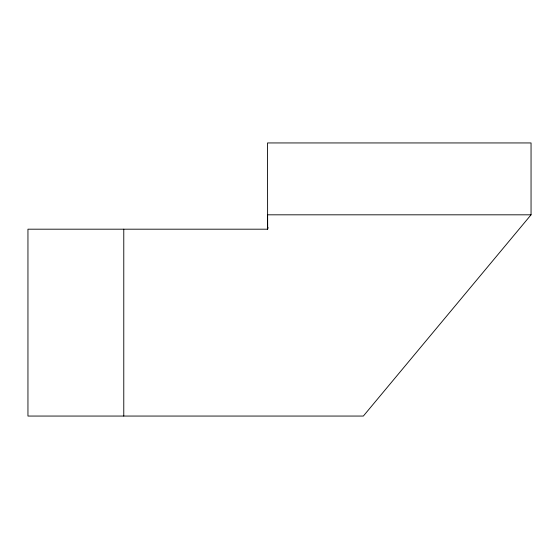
<?xml version="1.0" encoding="UTF-8"?>
<svg xmlns="http://www.w3.org/2000/svg" width="559" height="559" viewBox="0 0 559 559"><rect width="100%" height="100%" fill="white"/><g stroke="black" fill="none" stroke-linecap="round" stroke-linejoin="round"><path stroke-width="0.84" d="M268.082 227.604L267.551 229.197L27.95 229.19L27.95 416.057L363.35 416.057L531.05 214.817L531.05 142.943L267.523 142.943L267.635 229.225L267.579 214.817M267.523 214.817L531.05 214.817M123.777 229.19L123.777 416.057"/></g></svg>
